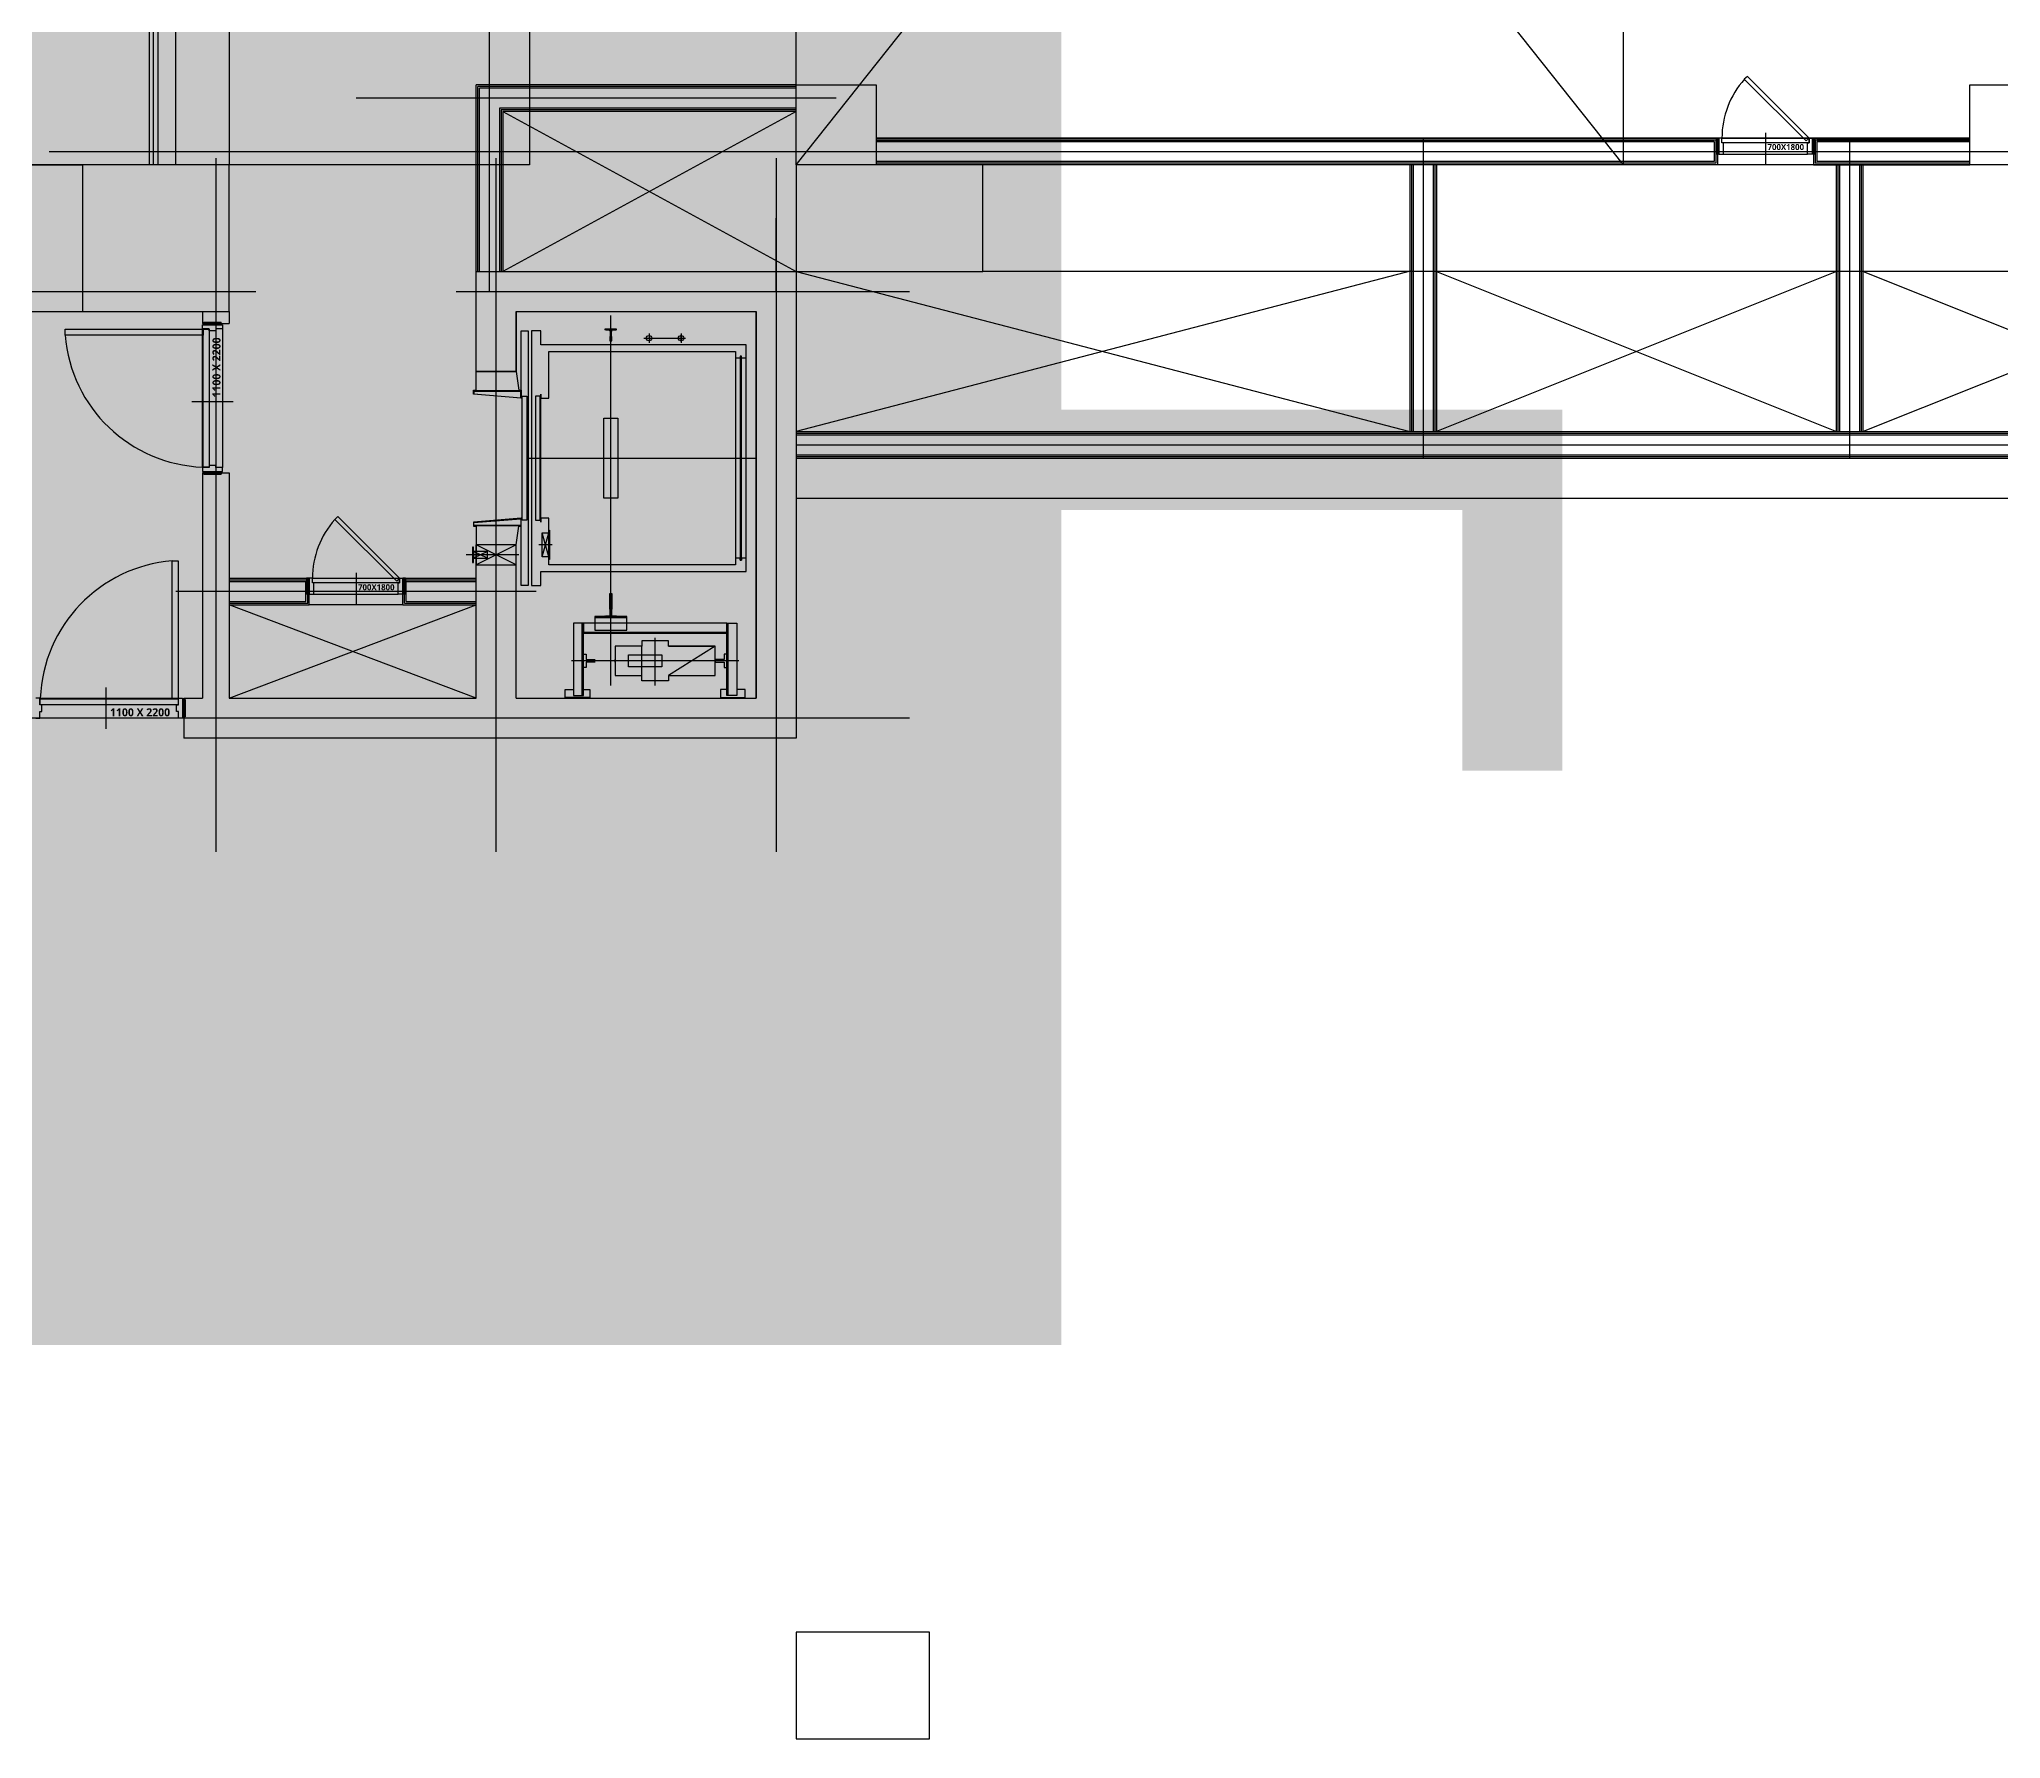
# Model space of a CAD drawing. Header units: millimetres. Extents: x 0 to 356400, y 0 to 68257.
# Drawn here: x 243047 to 243635, y 6222 to 6732 of the extents above; entities that cross this region are included whole.
import ezdxf
from ezdxf.enums import TextEntityAlignment as Align

# ---------------------------------------------------------------- set-up
doc = ezdxf.new("R2010")
doc.units = ezdxf.units.MM
doc.header["$LTSCALE"] = 75
doc.layers.add('8', color=8, linetype='Continuous')
doc.layers.add('AA-XXXX-TXT1', color=2, linetype='Continuous')
doc.styles.add('SHP-나눔bo', font='')
doc.styles.get('SHP-나눔bo').set_extended_font_data('NanumGothic', bold=True)

# ---------------------------------------------------------------- blocks, each defined once
blk = doc.blocks.new('G$C7369CDF7')
at = {"layer": '8'}
for p, q in [((16730, 5950), (16730, 45750)), ((18930, 11550), (18930, 23650)), ((19330, 11550), (19330, 23650)), ((19005, 11550), (19005, 23325)), ((19018, 11550), (19018, 23338)), ((19030, 11550), (19030, 23350)), ((18830, 11550), (18830, 23150)), ((18843, 11550), (18843, 23163)), ((18855, 11550), (18855, 23175)), ((17630, 22550), (17630, 12950)), ((17630, 22550), (17630, 19550)), ((17630, 19550), (18830, 22550)), ((17630, 22550), (18830, 19550)), ((16230, 20350), (16230, 20950)), ((16830, 20950), (16830, 20350)), ((16830, 20350), (16230, 20350)), ((16630, 20350), (16630, 12150)), ((16630, 19178), (16630, 20350)), ((16643, 20350), (16643, 19203)), ((16643, 19190), (16643, 20350)), ((16655, 20350), (16655, 19203)), ((16655, 19203), (16655, 20350)), ((16805, 20350), (16805, 19203)), ((16805, 20350), (16805, 19203)), ((16818, 20350), (16818, 19203)), ((16818, 20350), (16818, 19190)), ((16830, 20350), (16830, 12350)), ((16830, 19178), (16830, 20350)), ((19030, 19450), (16630, 19450)), ((18830, 19550), (16830, 19550)), ((18830, 19538), (16830, 19538)), ((18830, 19525), (16830, 19525)), ((18830, 19375), (16830, 19375)), ((18830, 19363), (16830, 19363)), ((18830, 19350), (16830, 19350)), ((17630, 16350), (18830, 19350)), ((17630, 19350), (18830, 16350)), ((16168, 18682), (16630, 19144)), ((16189, 18659), (16652, 19122)), ((16630, 19188), (16630, 19168)), ((16630, 19188), (16750, 19188)), ((16630, 19178), (16830, 19178)), ((16630, 19178), (16750, 19178)), ((16630, 19144), (16630, 19168)), ((16630, 19168), (16750, 19168)), ((16630, 19168), (16750, 19168)), ((16630, 19144), (16652, 19122)), ((16665, 19144), (16630, 19144)), ((16630, 19144), (16665, 19144)), ((16630, 18491), (16630, 19144)), ((16640, 19188), (16640, 19168)), ((16643, 19190), (16818, 19190)), ((16655, 19203), (16805, 19203)), ((16665, 19133), (16665, 19144)), ((16665, 19144), (16665, 18491)), ((16750, 19133), (16665, 19133)), ((16730, 19188), (16730, 19168)), ((16750, 19188), (16750, 19168)), ((16750, 19168), (16750, 19133)), ((16750, 18485), (16750, 19133)), ((16830, 19178), (16830, 18458)), ((16168, 18682), (16189, 18659)), ((16590, 18818), (16829, 18818)), ((16665, 18491), (16630, 18491)), ((16630, 18491), (16630, 18468)), ((16665, 18491), (16630, 18491)), ((16630, 18468), (16630, 18448)), ((16630, 18468), (16750, 18468)), ((16630, 12150), (16630, 18458)), ((16630, 18458), (16830, 18458)), ((16630, 18458), (16750, 18458)), ((16630, 18448), (16750, 18448)), ((16640, 18468), (16750, 18468)), ((16640, 18468), (16640, 18448)), ((16643, 12150), (16643, 18445)), ((16643, 18445), (16818, 18445)), ((16655, 18433), (16655, 12150)), ((16655, 12150), (16655, 18433)), ((16655, 18433), (16805, 18433)), ((16665, 18503), (16665, 18491)), ((16750, 18503), (16665, 18503)), ((16730, 18468), (16730, 18448)), ((16750, 18468), (16750, 18503)), ((16750, 18468), (16750, 18448)), ((16805, 18433), (16805, 12150)), ((16805, 18433), (16805, 12150)), ((16818, 18445), (16818, 12150)), ((16830, 18458), (16830, 12150)), ((9030, 11550), (16830, 17750)), ((16830, 11550), (9030, 17750)), ((9030, 17750), (16830, 17750)), ((16830, 17750), (16830, 11550)), ((16830, 16350), (18830, 16350)), ((16830, 16338), (18830, 16338)), ((16830, 16325), (18830, 16325)), ((16630, 16250), (19030, 16250)), ((16830, 16175), (18830, 16175)), ((16830, 16163), (18830, 16163)), ((16830, 16150), (18830, 16150)), ((17626, 16163), (18830, 11550)), ((17630, 11550), (18830, 16150)), ((17630, 12950), (16830, 12950)), ((16830, 12950), (16830, 11550)), ((17630, 11550), (17630, 12950)), ((28630, 12550), (27830, 12550)), ((27830, 12550), (27830, 11550)), ((28630, 11550), (28630, 12550)), ((17780, 9000), (17780, 12400)), ((20980, 12400), (20980, 0)), ((16230, 12150), (16830, 12150)), ((16230, 11550), (16230, 12150)), ((16830, 12150), (16830, 11550)), ((16330, 11850), (16330, 8250)), ((16830, 11550), (9030, 11550)), ((16230, 11550), (16230, 9150)), ((16830, 11550), (16230, 11550)), ((16243, 11550), (16243, 9163)), ((16255, 11550), (16255, 9175)), ((16405, 11550), (16405, 9325)), ((16418, 11550), (16418, 9338)), ((16430, 11550), (16430, 9350)), ((16430, 9350), (17630, 11550)), ((16430, 11550), (17630, 9350)), ((16830, 11550), (17630, 11550)), ((17630, 11550), (21130, 11550)), ((17630, 9150), (17630, 11550)), ((21130, 11550), (21130, 6960)), ((27830, 11550), (28630, 11550)), ((16780, 11400), (21980, 11400)), ((17780, 11400), (17230, 11400)), ((17930, 9450), (17930, 11250)), ((17930, 11250), (20830, 11250)), ((20830, 11250), (17930, 11250)), ((17930, 9450), (17930, 11250)), ((19030, 9530), (19030, 11250)), ((20830, 9450), (20830, 11250)), ((20830, 9450), (20830, 11250)), ((19880, 11175), (18180, 11175)), ((18180, 11175), (18180, 9635)), ((19880, 11175), (18180, 11175)), ((18180, 11175), (18180, 9635)), ((18230, 9695), (18230, 11095)), ((18230, 11095), (19830, 11095)), ((18230, 9695), (18230, 11095)), ((18230, 11095), (19830, 11095)), ((18280, 11140), (18265, 11140)), ((18265, 11140), (18265, 11130)), ((19795, 11140), (18265, 11140)), ((18265, 11130), (18280, 11130)), ((18265, 11130), (19795, 11130)), ((18280, 11175), (18280, 11140)), ((18280, 11130), (18280, 11095)), ((19780, 11175), (19780, 11140)), ((19780, 11140), (19795, 11140)), ((19795, 11130), (19780, 11130)), ((19780, 11130), (19780, 11095)), ((19795, 11140), (19795, 11130)), ((19795, 11130), (19795, 11140)), ((19830, 11095), (19830, 9695)), ((19830, 11095), (19830, 9695)), ((19880, 9635), (19880, 11175)), ((19880, 9635), (19880, 11175)), ((20268, 11031), (20268, 11106)), ((20268, 11106), (20810, 11106)), ((20268, 11031), (20268, 11106)), ((20268, 11106), (20810, 11106)), ((20810, 11040), (20268, 11040)), ((20343, 11031), (20268, 11031)), ((20268, 11031), (20268, 10280)), ((20343, 11031), (20268, 11031)), ((20268, 11031), (20268, 10280)), ((20810, 11031), (20268, 11031)), ((20810, 11031), (20268, 11031)), ((20334, 9955), (20334, 11031)), ((20343, 9955), (20343, 11031)), ((20343, 9955), (20343, 11031)), ((20600, 11031), (20500, 11031)), ((20500, 11031), (20500, 11011)), ((20600, 11031), (20500, 11031)), ((20500, 11031), (20500, 11011)), ((20550, 11121), (20550, 9865)), ((20600, 11011), (20600, 11031)), ((20600, 11011), (20600, 11031)), ((20765, 11169), (20765, 11106)), ((20830, 11169), (20765, 11169)), ((20765, 11031), (20765, 10983)), ((20810, 11106), (20810, 11031)), ((20810, 11106), (20810, 11031)), ((20810, 11106), (20810, 11031)), ((20824, 10983), (20824, 11169)), ((20830, 10983), (20830, 11169)), ((20660, 10943), (20440, 10943)), ((20440, 10943), (20660, 10593)), ((20660, 10943), (20440, 10943)), ((20440, 10943), (20440, 10593)), ((20440, 10593), (20440, 10943)), ((20440, 10943), (20440, 10593)), ((20500, 11011), (20540, 11011)), ((20500, 11011), (20540, 11011)), ((20540, 11011), (20540, 10943)), ((20540, 11011), (20540, 10943)), ((20540, 10943), (20560, 10943)), ((20560, 10943), (20540, 10943)), ((20560, 10943), (20560, 11011)), ((20560, 11011), (20600, 11011)), ((20560, 10943), (20560, 11011)), ((20560, 11011), (20600, 11011)), ((20660, 10593), (20660, 10943)), ((20660, 10593), (20660, 10943)), ((20765, 10983), (20830, 10983)), ((18095, 10687), (18165, 10687)), ((18155, 10687), (18105, 10687)), ((18130, 10409), (18130, 10721)), ((20440, 10593), (20400, 10593)), ((20400, 10593), (20400, 10393)), ((20660, 10593), (20700, 10593)), ((20700, 10593), (20700, 10393)), ((18095, 10447), (18165, 10447)), ((20733, 10493), (20376, 10493)), ((20505, 10293), (20505, 10543)), ((20505, 10543), (20595, 10543)), ((20505, 10293), (20505, 10543)), ((20505, 10543), (20595, 10543)), ((20595, 10543), (20595, 10293)), ((20595, 10543), (20595, 10293)), ((20400, 10393), (20440, 10393)), ((20440, 10393), (20440, 10193)), ((20660, 10393), (20440, 10393)), ((20440, 10393), (20440, 10193)), ((20700, 10393), (20660, 10393)), ((20660, 10193), (20660, 10393)), ((20660, 10193), (20660, 10393)), ((20733, 10160), (17960, 10160)), ((18063, 10204), (18062, 10204)), ((18062, 10204), (18062, 10115)), ((18071, 10169), (18068, 10200)), ((18068, 10120), (18071, 10151)), ((18117, 10165), (18082, 10165)), ((18082, 10155), (18117, 10155)), ((18120, 10168), (18117, 10165)), ((18117, 10155), (18120, 10152)), ((18151, 10168), (18120, 10168)), ((18120, 10152), (18151, 10152)), ((18151, 10152), (18151, 10168)), ((18730, 10213), (19330, 10213)), ((18730, 10107), (18730, 10213)), ((18730, 10213), (19330, 10213)), ((18730, 10107), (18730, 10213)), ((19330, 10213), (19330, 10107)), ((19330, 10213), (19330, 10107)), ((20045, 10152), (20045, 10168)), ((20045, 10168), (20161, 10168)), ((20161, 10152), (20045, 10152)), ((20161, 10168), (20164, 10165)), ((20164, 10155), (20161, 10152)), ((20164, 10165), (20205, 10165)), ((20205, 10155), (20164, 10155)), ((20210, 10169), (20212, 10200)), ((20212, 10120), (20210, 10151)), ((20217, 10204), (20218, 10204)), ((20320, 10280), (20218, 10280)), ((20218, 10280), (20218, 10040)), ((20320, 10280), (20218, 10280)), ((20218, 10280), (20218, 10040)), ((20218, 10204), (20218, 10115)), ((20227, 10280), (20227, 10040)), ((20268, 10280), (20268, 10040)), ((20320, 10040), (20320, 10280)), ((20320, 10040), (20320, 10280)), ((20440, 10193), (20660, 10193)), ((20440, 10193), (20660, 10193)), ((20595, 10293), (20505, 10293)), ((20595, 10293), (20505, 10293)), ((20540, 10193), (20560, 10193)), ((20560, 10193), (20540, 10193)), ((18062, 10115), (18063, 10115)), ((19330, 10107), (18730, 10107)), ((19330, 10107), (18730, 10107)), ((20218, 10115), (20217, 10115)), ((20218, 10040), (20320, 10040)), ((20218, 10040), (20320, 10040)), ((20268, 10040), (20268, 9955)), ((20268, 10040), (20268, 9955)), ((20540, 9975), (20540, 10043)), ((20540, 9975), (20540, 10043)), ((20560, 10043), (20560, 9975)), ((20560, 10043), (20560, 9975)), ((20765, 9955), (20765, 10003)), ((20765, 10003), (20830, 10003)), ((20824, 10003), (20824, 9817)), ((20830, 10003), (20830, 9817)), ((20810, 9955), (20268, 9955)), ((20268, 9955), (20268, 9880)), ((20268, 9955), (20343, 9955)), ((20268, 9955), (20343, 9955)), ((20810, 9946), (20268, 9946)), ((20268, 9880), (20810, 9880)), ((20500, 9955), (20500, 9975)), ((20500, 9975), (20540, 9975)), ((20500, 9955), (20500, 9975)), ((20500, 9975), (20540, 9975)), ((20600, 9955), (20500, 9955)), ((20600, 9955), (20500, 9955)), ((20560, 9975), (20600, 9975)), ((20560, 9975), (20600, 9975)), ((20600, 9975), (20600, 9955)), ((20600, 9975), (20600, 9955)), ((20765, 9817), (20765, 9880)), ((20810, 9880), (20810, 9955)), ((19680, 9721), (19680, 9622)), ((20830, 9817), (20765, 9817)), ((18180, 9635), (18075, 9635)), ((18075, 9635), (18075, 9565)), ((18180, 9635), (18075, 9635)), ((18075, 9635), (18075, 9565)), ((18075, 9565), (18680, 9565)), ((18075, 9565), (18680, 9565)), ((18580, 9695), (18230, 9695)), ((18580, 9695), (18230, 9695)), ((18550, 9635), (18580, 9635)), ((19510, 9635), (18550, 9635)), ((18550, 9635), (18580, 9635)), ((19495, 9630), (18565, 9630)), ((18565, 9630), (18565, 9595)), ((19495, 9630), (18565, 9630)), ((18565, 9630), (18565, 9595)), ((18565, 9595), (19495, 9595)), ((18565, 9595), (19495, 9595)), ((18580, 9635), (18580, 9695)), ((18580, 9635), (18580, 9695)), ((18680, 9565), (19985, 9565)), ((18680, 9565), (18680, 9565)), ((18680, 9565), (19985, 9565)), ((19830, 9695), (19480, 9695)), ((19480, 9695), (19480, 9635)), ((19830, 9695), (19480, 9695)), ((19480, 9695), (19480, 9635)), ((19480, 9635), (19510, 9635)), ((19480, 9635), (19510, 9635)), ((19495, 9595), (19495, 9630)), ((19495, 9595), (19495, 9630)), ((19570, 9702), (19790, 9702)), ((19570, 9695), (19570, 9702)), ((19770, 9695), (19570, 9695)), ((19770, 9645), (19590, 9695)), ((19770, 9695), (19590, 9645)), ((19590, 9645), (19590, 9695)), ((19590, 9695), (19770, 9695)), ((19590, 9645), (19590, 9695)), ((19590, 9695), (19770, 9695)), ((19770, 9645), (19590, 9645)), ((19770, 9645), (19590, 9645)), ((19770, 9695), (19770, 9645)), ((19770, 9695), (19770, 9645)), ((19770, 9695), (19790, 9695)), ((19790, 9702), (19790, 9695)), ((19985, 9635), (19880, 9635)), ((19985, 9635), (19880, 9635)), ((19985, 9565), (19985, 9635)), ((19985, 9565), (19985, 9635)), ((20030, 9600), (20030, 6900)), ((1230, 9550), (16830, 9550)), ((16830, 9550), (16830, 50)), ((18380, 9450), (17930, 9450)), ((17930, 9450), (18380, 9450)), ((18075, 9489), (18075, 9540)), ((18075, 9540), (19985, 9540)), ((18520, 9489), (18075, 9489)), ((18380, 9450), (18520, 9470)), ((18380, 9150), (18380, 9450)), ((18380, 9450), (18380, 9150)), ((18520, 9470), (18520, 9489)), ((18520, 9489), (18580, 9489)), ((18523, 9470), (18520, 9470)), ((18577, 9486), (18523, 9486)), ((18523, 9486), (18523, 9470)), ((18525, 9481), (18525, 9138)), ((18528, 9481), (18525, 9481)), ((18528, 9138), (18528, 9481)), ((18548, 9133), (18577, 9486)), ((18580, 9489), (18550, 9130)), ((18565, 9530), (19495, 9530)), ((18565, 9495), (18565, 9530)), ((18565, 9530), (18565, 9530)), ((18565, 9530), (19495, 9530)), ((18565, 9495), (18565, 9530)), ((19495, 9495), (18565, 9495)), ((19495, 9495), (18565, 9495)), ((19540, 9489), (19480, 9489)), ((19480, 9489), (19510, 9130)), ((19513, 9133), (19484, 9486)), ((19484, 9486), (19537, 9486)), ((19495, 9530), (19495, 9495)), ((19495, 9530), (19495, 9495)), ((19533, 9138), (19533, 9481)), ((19533, 9481), (19536, 9481)), ((19536, 9481), (19536, 9138)), ((19537, 9486), (19537, 9470)), ((19537, 9470), (19540, 9470)), ((19985, 9489), (19540, 9489)), ((19540, 9470), (19540, 9489)), ((19680, 9450), (19540, 9470)), ((20830, 9450), (19680, 9450)), ((19680, 9450), (19680, 9150)), ((19680, 9450), (19680, 9150)), ((20830, 9450), (19680, 9450)), ((19680, 9450), (19830, 9150)), ((19830, 9450), (19680, 9150)), ((19830, 9450), (19680, 9450)), ((19680, 9450), (19680, 9150)), ((19755, 9471), (19755, 9077)), ((19830, 9150), (19830, 9450)), ((19985, 9540), (19985, 9489)), ((16405, 9325), (17630, 9325)), ((16418, 9338), (17630, 9338)), ((16430, 9350), (17630, 9350)), ((21980, 9300), (16780, 9300)), ((17780, 9250), (15330, 9250)), ((17630, 9150), (16230, 9150)), ((17630, 9163), (16243, 9163)), ((17630, 9175), (16255, 9175)), ((18380, 9150), (17630, 9150)), ((18520, 9150), (18380, 9150)), ((18520, 9130), (18520, 9150)), ((18520, 9150), (18523, 9150)), ((18550, 9130), (18520, 9130)), ((18523, 9150), (18523, 9133)), ((18523, 9133), (18548, 9133)), ((18525, 9138), (18528, 9138)), ((19510, 9130), (19540, 9130)), ((19537, 9133), (19513, 9133)), ((19536, 9138), (19533, 9138)), ((19540, 9150), (19537, 9150)), ((19537, 9150), (19537, 9133)), ((19540, 9150), (19680, 9150)), ((19540, 9130), (19540, 9150)), ((20830, 9150), (19680, 9150)), ((19680, 9150), (19830, 9150)), ((19812, 9130), (19698, 9130)), ((19698, 9130), (19698, 9123)), ((19698, 9123), (19812, 9123)), ((19730, 9237), (19780, 9130)), ((19780, 9237), (19730, 9130)), ((19780, 9237), (19730, 9237)), ((19730, 9237), (19730, 9130)), ((19730, 9130), (19780, 9130)), ((19780, 9130), (19780, 9237)), ((19812, 9123), (19812, 9130)), ((19930, 8600), (19930, 9150)), ((19943, 8613), (19943, 9150)), ((19955, 8625), (19955, 9150)), ((20105, 8625), (20105, 9150)), ((20118, 8613), (20118, 9150)), ((20130, 8600), (20130, 9150)), ((20830, 9150), (20130, 7300)), ((20830, 7300), (20130, 9150)), ((20830, 7300), (20830, 9150)), ((19468, 8115), (19930, 8577)), ((19489, 8092), (19952, 8555)), ((19930, 8620), (19930, 8600)), ((19930, 8620), (20050, 8620)), ((19930, 8610), (20050, 8610)), ((20130, 8600), (19930, 8600)), ((19930, 8577), (19930, 8600)), ((19930, 8600), (20050, 8600)), ((19930, 8600), (20050, 8600)), ((19930, 8577), (19952, 8555)), ((19965, 8577), (19930, 8577)), ((19930, 8577), (19965, 8577)), ((19930, 7923), (19930, 8577)), ((19940, 8620), (19940, 8600)), ((20118, 8613), (19943, 8613)), ((20105, 8625), (19955, 8625)), ((19965, 8565), (19965, 8577)), ((19965, 8577), (19965, 7923)), ((20050, 8565), (19965, 8565)), ((20030, 8620), (20030, 8600)), ((20050, 8620), (20050, 8600)), ((20050, 8600), (20050, 8565)), ((20050, 7918), (20050, 8565)), ((20130, 8600), (20130, 7900)), ((19890, 8250), (20129, 8250)), ((19468, 8115), (19489, 8092)), ((19965, 7923), (19930, 7923)), ((19930, 7923), (19930, 7900)), ((19965, 7923), (19930, 7923)), ((19930, 7300), (19930, 7900)), ((20130, 7900), (19930, 7900)), ((19930, 7900), (19930, 7880)), ((19930, 7900), (20050, 7900)), ((19930, 7890), (20050, 7890)), ((19930, 7880), (20050, 7880)), ((19940, 7900), (20050, 7900)), ((19940, 7900), (19940, 7880)), ((19943, 7300), (19943, 7888)), ((20118, 7888), (19943, 7888)), ((19955, 7300), (19955, 7875)), ((20105, 7875), (19955, 7875)), ((19965, 7935), (19965, 7923)), ((20050, 7935), (19965, 7935)), ((20030, 7900), (20030, 7880)), ((20050, 7900), (20050, 7935)), ((20050, 7900), (20050, 7880)), ((20105, 7300), (20105, 7875)), ((20118, 7300), (20118, 7888)), ((20130, 7300), (20130, 7900)), ((17780, 0), (17780, 7500)), ((14730, 7300), (16830, 7300)), ((16830, 7300), (16830, 6200)), ((17930, 7300), (16830, 7300)), ((17930, 7300), (18020, 7300)), ((17930, 6200), (17930, 7300)), ((18010, 7110), (18010, 7240)), ((18030, 7240), (18010, 7240)), ((18030, 7220), (18010, 7220)), ((18020, 7100), (18020, 7300)), ((18020, 7110), (18020, 7240)), ((18030, 7230), (18030, 7250)), ((18030, 7250), (18060, 7250)), ((18030, 7110), (18030, 7240)), ((18060, 7250), (19100, 7250)), ((18060, 7250), (18060, 7200)), ((18605, 7020), (18605, 7330)), ((19130, 7250), (19100, 7250)), ((19100, 7250), (19100, 7200)), ((19130, 7230), (19130, 7250)), ((19130, 7240), (19150, 7240)), ((19130, 7110), (19130, 7240)), ((19130, 7220), (19150, 7220)), ((19140, 7300), (20830, 7300)), ((19140, 7100), (19140, 7300)), ((19140, 7110), (19140, 7240)), ((19150, 7110), (19150, 7240)), ((16780, 7200), (21980, 7200)), ((17930, 1150), (17930, 7100)), ((17930, 7100), (18020, 7100)), ((18030, 7130), (18010, 7130)), ((18030, 7110), (18010, 7110)), ((18030, 7100), (18030, 7120)), ((18060, 7100), (18030, 7100)), ((18060, 7200), (18075, 7200)), ((18075, 7150), (18060, 7150)), ((18060, 7150), (18060, 7100)), ((19100, 7100), (18060, 7100)), ((18063, 7148), (19097, 7148)), ((18063, 7103), (18063, 7148)), ((18063, 6069), (18063, 7103)), ((18063, 7103), (18108, 7103)), ((19097, 7103), (18063, 7103)), ((18075, 7200), (18075, 7150)), ((18108, 7103), (18108, 6069)), ((19100, 7200), (19085, 7200)), ((19085, 7200), (19085, 7150)), ((19085, 7150), (19100, 7150)), ((19097, 7148), (19097, 7103)), ((19100, 7150), (19100, 7100)), ((19100, 7100), (19130, 7100)), ((19130, 7130), (19150, 7130)), ((19130, 7100), (19130, 7120)), ((19130, 7110), (19150, 7110)), ((19140, 7100), (20830, 7100)), ((20830, 6960), (20830, 7100)), ((19799, 6917), (20833, 6917)), ((19799, 6872), (19799, 6917)), ((20830, 6960), (21130, 6960)), ((20830, 6920), (20830, 6950)), ((20830, 6950), (20850, 6950)), ((20830, 5880), (20830, 6920)), ((20880, 6920), (20830, 6920)), ((20833, 6917), (20833, 6872)), ((20833, 5883), (20833, 6917)), ((20833, 6917), (20878, 6917)), ((20840, 6970), (20970, 6970)), ((20840, 6950), (20840, 6970)), ((20840, 6960), (20970, 6960)), ((20840, 6950), (20970, 6950)), ((20860, 6950), (20860, 6970)), ((20878, 6917), (20878, 5883)), ((20880, 6905), (20880, 6920)), ((20980, 6920), (20930, 6920)), ((20930, 6920), (20930, 6905)), ((20950, 6950), (20950, 6970)), ((20960, 6950), (20980, 6950)), ((20970, 6950), (20970, 6970)), ((20980, 6950), (20980, 6920)), ((20980, 6920), (20980, 5880)), ((16830, 6900), (14330, 6900)), ((20833, 6872), (19799, 6872)), ((20930, 6905), (20880, 6905)), ((14130, 6700), (16830, 6700)), ((14160, 6730), (16830, 6730)), ((14195, 6765), (16830, 6765)), ((20750, 6375), (21060, 6375)), ((16830, 4250), (16830, 6200)), ((16830, 6200), (17930, 6200)), ((18108, 6069), (18063, 6069)), ((20878, 5883), (20833, 5883)), ((20930, 5895), (20880, 5895)), ((20880, 5895), (20880, 5880)), ((20930, 5880), (20930, 5895)), ((20880, 5880), (20830, 5880)), ((20830, 5880), (20830, 5850)), ((20980, 5880), (20930, 5880)), ((20980, 5850), (20980, 5880))]:
    blk.add_line(p, q, dxfattribs=at)
for centre in [(18130, 10687), (18130, 10687), (18130, 10447), (18130, 10447)]:
    blk.add_circle(centre, 20, dxfattribs=at)
for centre, radius, start, end in [((16633, 19159), 668, 228.3916, 269.7655), ((18063, 10199), 5, 10, 90), ((18081, 10180), 15.2, 226.6273, 271.9368), ((18081, 10140), 15.2, 88.0632, 133.3727), ((20205, 10170), 5, 270, 350), ((20205, 10150), 5, 10, 90), ((20217, 10199), 5, 90, 170), ((18063, 10120), 5, 270, 350), ((20217, 10120), 5, 190, 270), ((19933, 8591), 668, 228.3916, 269.7655), ((18023, 7141), 1075, 274.5299, 357.8035), ((20872, 6957), 1075, 184.5299, 267.8035)]:
    blk.add_arc(centre, radius, start, end, dxfattribs=at)
at = {"layer": '8', "style": 'SHP-나눔bo'}
for s, height, rotation, p in [('700X1800', 45, 90, (16720, 18970)), ('700X1800', 45, 90, (20020, 8402)), ('1100 X 2200', 60, 180, (18350, 7234)), ('1100 X 2200', 60, 90, (20965, 6631))]:
    blk.add_text(s, height=height, rotation=rotation, dxfattribs=at).set_placement(p, align=Align.CENTER)

msp = doc.modelspace()

# ---------------------------------------------------------------- hatches: boundary and pattern name
at = {"transparency": 33554687}
h = msp.add_hatch(color=254, dxfattribs=at)
h.dxf.hatch_style = 1
h.paths.add_polyline_path([(243328.71, 6364.92), (242712.91, 6364.92), (242712.91, 6752.74), (243328.71, 6752.74)])

# ---------------------------------------------------------------- linework, layer by layer
at = {"const_width": 50}
msp.add_lwpolyline([(243328.71, 6364.92), (242712.91, 6364.92), (242712.91, 6752.74), (243328.71, 6752.74)], close=True, dxfattribs=at)
at = {"layer": 'AA-XXXX-TXT1', "const_width": 30}
msp.add_lwpolyline([(243488.95, 6512.19), (243488.95, 6605.39), (242554.39, 6605.39), (242554.39, 6512.19)], dxfattribs=at)

# ---------------------------------------------------------------- block references
at = {"xscale": 0.04000000000000001, "yscale": 0.04000000000000001, "zscale": 0.04000000000000001, "rotation": 270}
msp.add_blockref('G$C7369CDF7', (242812.17, 7367.09), dxfattribs=at)

doc.saveas('drawing.dxf')
